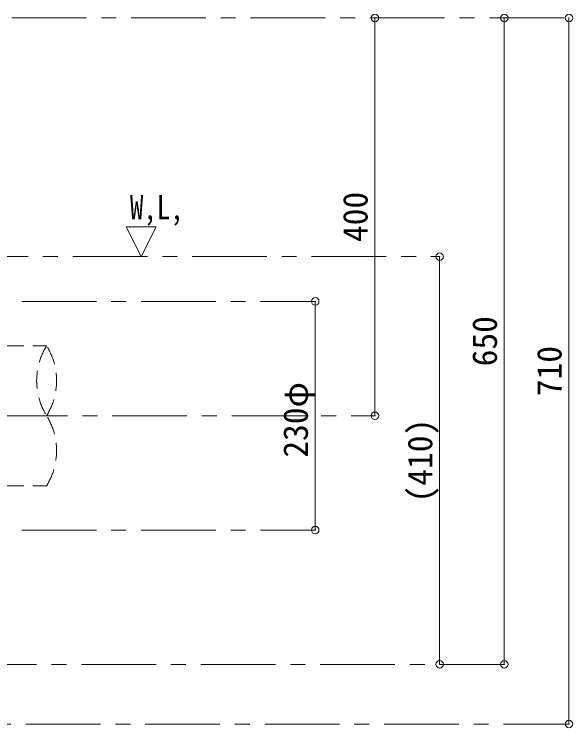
# Model space of a CAD drawing. Units: millimetres at full size, sheet at 1:15. Extents: x -3151 to 2924, y -2106 to 2109.
# Drawn here: x -321 to 240, y -1312 to -595 of the extents above; entities that cross this region are included whole.
import ezdxf
from ezdxf.enums import TextEntityAlignment as Align

# ---------------------------------------------------------------- set-up
doc = ezdxf.new("R2010")
doc.units = ezdxf.units.MM
doc.header["$LTSCALE"] = 15
doc.header["$PDMODE"] = 32
doc.header["$PDSIZE"] = 7.5
doc.linetypes.add('CHAIN1', pattern=[8, 5, -1, 1, -1])
doc.linetypes.add('DASHED1', pattern=[1.8, 1.2, -0.6])
doc.layers.add('0-0____1', color=7, linetype='Continuous', lineweight=9)
doc.styles.add('ＭＳ ゴシック', font='')
doc.styles.get('ＭＳ ゴシック').set_extended_font_data('MS Gothic')

msp = doc.modelspace()

# ---------------------------------------------------------------- linework, layer by layer
at = {"layer": '0-0____1', "color": 4, "linetype": 'CHAIN1'}
for p, q in [((-803.4, -598.33), (236.6, -598.33)), ((-982.1, -838.33), (106.6, -838.33)), ((-313.4, -883.33), (-18.4, -883.33)), ((-1062.4, -998.33), (41.6, -998.33)), ((-313.4, -1113.33), (-18.4, -1113.33)), ((-973.4, -1248.33), (171.6, -1248.33)), ((-909.2, -1308.33), (236.6, -1308.33))]:
    msp.add_line(p, q, dxfattribs=at)
at = {"layer": '0-0____1', "color": 4}
for p, q in [((41.6, -998.33), (41.6, -598.33)), ((171.6, -598.33), (171.6, -1248.33)), ((236.6, -598.33), (236.6, -1308.33)), ((106.6, -838.33), (106.6, -1248.33)), ((-18.4, -883.33), (-18.4, -1113.33))]:
    msp.add_line(p, q, dxfattribs=at)
at = {"layer": '0-0____1', "color": 4, "linetype": 'DASHED1'}
for p, q in [((-869.4, -927.98), (-288.4, -927.98)), ((-869.4, -1068.68), (-288.4, -1068.68))]:
    msp.add_line(p, q, dxfattribs=at)
at = {"layer": '0-0____1', "lineweight": 18}
msp.add_lwpolyline([(-208.4, -808.33), (-178.4, -808.33), (-193.4, -838.33)], close=True, dxfattribs=at)
at = {"layer": '0-0____1', "color": 4, "linetype": 'DASHED1'}
for centre, start, end in [((-231.54, -963.15), 148.25986, 211.74014), ((-345.27, -963.15), 328.25986, 31.74014), ((-345.27, -1033.5), 328.25986, 31.74014)]:
    msp.add_arc(centre, 66.86, start, end, dxfattribs=at)
at = {"layer": '0-0____1', "color": 1}
for p in [(41.6, -598.33), (171.6, -598.33), (236.6, -598.33), (106.6, -838.33), (-18.4, -883.33), (41.6, -998.33), (-18.4, -1113.33), (106.6, -1248.33), (171.6, -1248.33), (236.6, -1308.33)]:
    msp.add_point(p, dxfattribs=at)

# ---------------------------------------------------------------- texts
at = {"layer": '0-0____1', "style": 'ＭＳ ゴシック', "width": 0.8}
msp.add_text('W,L,', height=24.74, dxfattribs=at).set_placement((-204.65, -808.33), align=Align.BOTTOM_LEFT)
at = {"layer": '0-0____1', "style": 'ＭＳ ゴシック'}
for s, p in [('400', (41.6, -823.64)), ('650', (171.6, -948.64)), ('710', (236.6, -978.64)), ('230φ', (-18.4, -1040.51)), ('(410)', (106.6, -1085.51))]:
    msp.add_text(s, height=24.74, rotation=90, dxfattribs=at).set_placement(p, align=Align.BOTTOM_LEFT)

doc.saveas('drawing.dxf')
